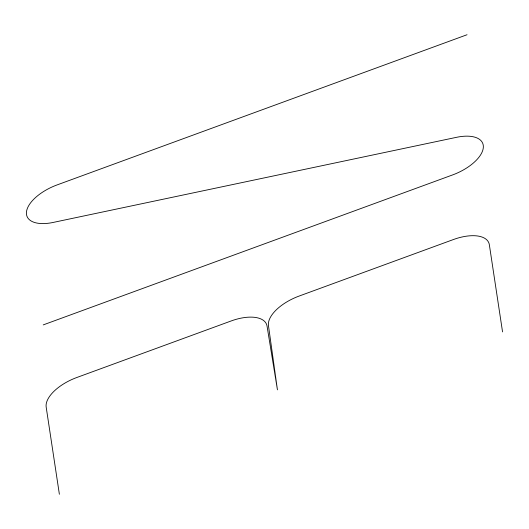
<?xml version="1.0" encoding="UTF-8"?>
<svg xmlns="http://www.w3.org/2000/svg" width="529" height="529" viewBox="0 0 529 529"><rect width="100%" height="100%" fill="white"/><g stroke="black" fill="none" stroke-linecap="round" stroke-linejoin="round"><path stroke-width="0.79" d="M467.041 34.735L57.106 184.912A35.628 17.166 -23.7 0 0 26.45 212.136A35.628 17.166 -23.7 0 0 53.694 222.325L456.573 137.309A35.714 17.206 -23.7 0 1 483.308 147.651A35.714 17.206 -23.7 0 1 453.161 174.722L43.226 324.899M502.55 331.914L489.351 244.768A35.628 17.166 -23.7 0 0 453.472 239.518L299.07 296.081A35.628 17.166 -23.7 0 0 268.474 325.685L277.441 389.847L267.059 326.201A35.628 17.166 -23.7 0 0 231.18 320.951L76.778 377.514A35.628 17.166 -23.7 0 0 46.182 407.118L59.38 494.265"/></g></svg>
